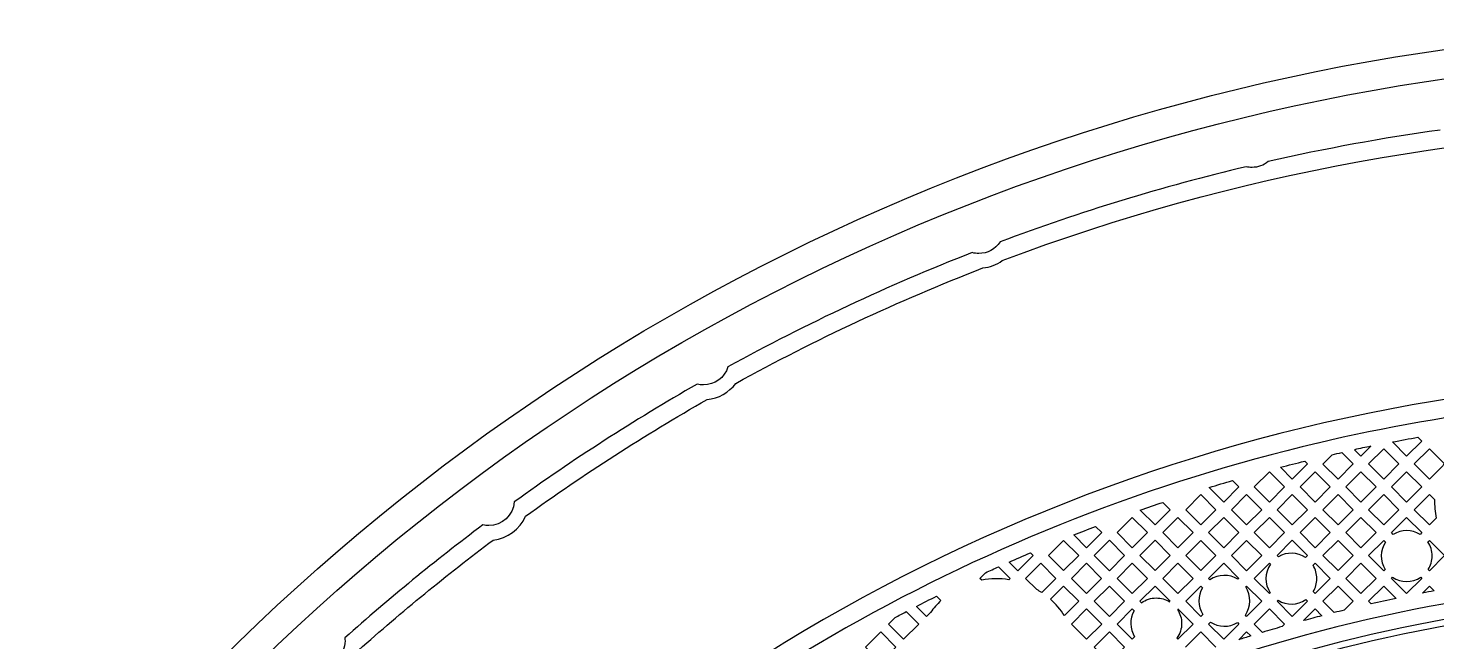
# Model space of a CAD drawing. Extents: x 1548 to 1929, y -174 to 95.
# Drawn here: x 1756.07 to 1765.92, y 50.58 to 54.87 of the extents above; entities that cross this region are included whole.
import ezdxf

# ---------------------------------------------------------------- set-up
doc = ezdxf.new("R2010")
doc.units = 0
doc.layers.add('gbr-dxf_layer0', color=7, linetype='Continuous')
doc.layers.add('gbr-outline-dxf_layer1', color=2, linetype='Continuous')

msp = doc.modelspace()

# ---------------------------------------------------------------- linework, layer by layer
at = {"layer": 'gbr-dxf_layer0', "linetype": 'Continuous'}
for points in [[(1707.0019, 46.0009), (1707.0019, 53.8662, -0.414216), (1707.7984, 54.6627), (1738.8068, 54.6627, -0.202307), (1749.4768, 50.1611, 0.202311), (1750.697, 49.6462), (1756.1969, 49.6462, 0.202315), (1757.4171, 50.1611, -0.202307), (1768.0871, 54.6627), (1789.6184, 54.6627, -0.414217), (1790.415, 53.8662), (1790.415, 50.9337)], [(1707.5079, 53.2972), (1707.5079, 53.8644, -0.377394), (1707.7751, 54.1679), (1738.6826, 54.1679, -0.202308), (1748.9983, 49.8159, 0.202304), (1750.5728, 49.1515), (1756.0727, 49.1515, 0.118898), (1757.075, 49.3933, 0.264777), (1757.3132, 49.5352, 0.049743), (1757.6472, 49.8159, -0.012228), (1758.1507, 50.3082, 0.308379), (1758.3841, 50.5205, -0.021115), (1759.3252, 51.2901, 0.268033), (1759.551, 51.456, -0.026221), (1760.8207, 52.2721, 0.214143), (1761.0209, 52.3844, -0.03315), (1762.7493, 53.1911, 0.130853), (1762.8839, 53.2426, -0.090345), (1767.9627, 54.1679), (1789.2664, 54.1679)], [(1765.9458, 54.1547, 0.021035), (1764.744, 53.9344, -0.17451), (1764.6307, 53.8936, -0.05845), (1764.5896, 53.8984, 0.03098), (1762.8692, 53.3733, -0.254803), (1762.7198, 53.2919, -0.066912), (1762.6729, 53.2982, 0.032461), (1760.966, 52.4997, -0.33044), (1760.7958, 52.3734, -0.06382), (1760.751, 52.3792, 0.026194), (1759.4718, 51.556, -0.39372), (1759.2944, 51.3907, -0.058461), (1759.2533, 51.3956, 0.021471), (1758.2881, 50.6058, -0.028786), (1758.2893, 50.5855, -0.414223), (1758.1115, 50.4077, -0.052153)], [(1787.9817, 53.2652), (1787.9817, 52.6681, -0.414254), (1787.9317, 52.618), (1787.5702, 52.618), (1787.5702, 52.5701), (1787.2416, 52.5701), (1787.2416, 52.618), (1787.2067, 52.618, 0.064068), (1786.9936, 52.5906, 0.013699), (1786.8417, 52.5464, 0.036904), (1786.8081, 52.5489, 0.080213), (1786.7361, 52.5373, 0.02431), (1786.4744, 52.4286), (1767.9627, 52.4286, 0.202298), (1758.8936, 48.602, -0.202305), (1756.0729, 47.4121), (1750.5726, 47.4121, -0.202305), (1747.7519, 48.602, 0.202298), (1738.6828, 52.4286), (1710.498, 52.4286)], [(1763.8469, 50.8623), (1763.8572, 50.852, -0.156658), (1763.9607, 50.8853, -0.140555), (1764.0549, 50.8583)], [(1765.6375, 50.8822, 0.003932), (1765.4636, 50.8444), (1765.4456, 50.8624)], [(1764.1094, 50.805, -0.14615), (1764.1385, 50.7075, -0.156657), (1764.1052, 50.604)]]:
    msp.add_lwpolyline(points, format="xyb", dxfattribs=at)
for points in [[(1765.6116, 51.9751, -0.003672), (1765.7905, 52.0082), (1765.8174, 51.9813), (1765.7114, 51.8753)], [(1765.1259, 51.8213), (1765.191, 51.8865, -0.00141), (1765.2577, 51.9015), (1765.3378, 51.8214), (1765.2318, 51.7155)], [(1765.7653, 51.8214), (1765.8712, 51.9274), (1765.9728, 51.8258, 0.00871), (1765.964, 51.8084), (1765.8711, 51.7155)], [(1764.8294, 51.7981, -0.003523), (1764.9986, 51.8409), (1765.0181, 51.8214), (1764.9121, 51.7154)], [(1764.331, 51.6571, -0.003444), (1764.4944, 51.7058), (1764.5386, 51.6616), (1764.4325, 51.5556)], [(1765.7652, 51.5018), (1765.8711, 51.6078), (1765.9066, 51.5722, 0.057189), (1765.9184, 51.443), (1765.8712, 51.3958)], [(1763.8496, 51.4993, -0.003366), (1764.0072, 51.5533), (1764.0589, 51.5017), (1763.953, 51.3958)], [(1765.6053, 51.3419), (1765.7113, 51.4479), (1765.8173, 51.3419), (1765.8052, 51.3298, 0.284501), (1765.6181, 51.3292)], [(1763.3838, 51.3254, -0.003315), (1763.5368, 51.3848), (1763.5795, 51.3421), (1763.4733, 51.2359)], [(1764.8061, 51.182), (1764.9122, 51.2881), (1765.0182, 51.1821), (1765.0044, 51.1683, 0.288766), (1764.8149, 51.1732)], [(1765.4454, 51.1821), (1765.5514, 51.288), (1765.5636, 51.2759, 0.290763), (1765.5607, 51.0853), (1765.5515, 51.076)], [(1765.8601, 51.277), (1765.8712, 51.288), (1765.9772, 51.182), (1765.8712, 51.076), (1765.863, 51.0842, 0.140402), (1765.89, 51.1783, 0.148097)], [(1762.9333, 51.1366, -0.003255), (1763.0811, 51.2008), (1763.0999, 51.182), (1762.9939, 51.076)], [(1763.0478, 51.0222), (1763.1538, 51.1281), (1763.2597, 51.0223), (1763.1603, 50.9229, 0.018032), (1763.1255, 50.9444)], [(1764.3266, 51.0222), (1764.4325, 51.1281), (1764.5384, 51.0221), (1764.5322, 51.0159, 0.299855), (1764.3366, 51.0123)], [(1764.6462, 51.0221), (1764.7522, 51.1281), (1764.7592, 51.1211, 0.306679), (1764.7578, 50.9217), (1764.7522, 50.9161)], [(1765.0573, 51.1134), (1765.0721, 51.1282), (1765.1779, 51.0223), (1765.0719, 50.9162), (1765.0586, 50.9295, 0.134942), (1765.0836, 51.0204, 0.138598)], [(1762.7282, 51.0223), (1762.7678, 51.0619, -0.002036), (1762.8588, 51.1034), (1762.94, 51.0222), (1762.9305, 51.0126, 0.084058), (1762.7405, 51.01)], [(1765.6053, 51.0222), (1765.6136, 51.0304, 0.300886), (1765.8098, 51.0297), (1765.8173, 51.0221), (1765.7113, 50.9161)], [(1763.2211, 50.8759), (1763.3136, 50.9684), (1763.4196, 50.8624), (1763.3194, 50.7621, 0.06633)], [(1764.1668, 50.8624), (1764.2728, 50.9683), (1764.2844, 50.9567, 0.282683), (1764.2869, 50.7706), (1764.2727, 50.7564)], [(1764.5838, 50.7651, 0.30267), (1764.5864, 50.9623), (1764.5923, 50.9683), (1764.6983, 50.8622), (1764.5925, 50.7564)], [(1765.1257, 50.8623), (1765.2318, 50.9684), (1765.3378, 50.8624), (1765.2757, 50.8003, 0.001633), (1765.2052, 50.7829)], [(1762.2841, 50.8267, -0.003188), (1762.4249, 50.8978), (1762.4557, 50.867, 0.048509), (1762.3827, 50.7846), (1762.3545, 50.7564)], [(1764.8061, 50.8622), (1764.8127, 50.8689, 0.296525), (1765.0065, 50.8738), (1765.018, 50.8623), (1764.912, 50.7564)], [(1762.0888, 50.7025), (1762.1353, 50.749, -0.001797), (1762.2131, 50.7899), (1762.3006, 50.7025), (1762.1947, 50.5966)], [(1763.6872, 50.7025), (1763.793, 50.8084), (1763.8061, 50.7953, 0.275454), (1763.8099, 50.6133), (1763.7931, 50.5966)], [(1764.6464, 50.7025), (1764.7522, 50.8084), (1764.8581, 50.7025), (1764.8408, 50.6851, 0.003159), (1764.7038, 50.645)], [(1764.3266, 50.7025), (1764.3405, 50.7164, 0.285486), (1764.5282, 50.7129), (1764.5386, 50.7025), (1764.4326, 50.5965)]]:
    msp.add_lwpolyline(points, format="xyb", close=True, dxfattribs=at)
for points in [[(1765.4615, 51.9452), (1765.3916, 51.8753), (1765.3461, 51.9209)], [(1764.059, 50.8624), (1763.9531, 50.9684), (1763.8469, 50.8623)], [(1765.4456, 50.8624), (1765.5515, 50.9683), (1765.6375, 50.8822)], [(1765.8222, 50.9193), (1765.8712, 50.9683), (1765.9047, 50.9348)], [(1764.1052, 50.604), (1764.1127, 50.5964), (1764.2189, 50.7026), (1764.1129, 50.8085)], [(1764.9902, 50.7268), (1765.0719, 50.8085), (1765.1193, 50.761)], [(1764.1666, 50.5426), (1764.2727, 50.6487), (1764.3785, 50.5424)], [(1764.5377, 50.5939), (1764.5925, 50.6486), (1764.6212, 50.6199)]]:
    msp.add_lwpolyline(points, dxfattribs=at)
for points in [[(1765.4455, 51.8214), (1765.5515, 51.9274), (1765.6575, 51.8214), (1765.5515, 51.7154)], [(1764.6464, 51.6616), (1764.7522, 51.7675), (1764.8582, 51.6615), (1764.7524, 51.5556)], [(1764.966, 51.6615), (1765.072, 51.7675), (1765.1779, 51.6616), (1765.0719, 51.5556)], [(1765.2857, 51.6616), (1765.3916, 51.7676), (1765.4977, 51.6616), (1765.3917, 51.5556)], [(1765.6054, 51.6616), (1765.7114, 51.7675), (1765.8173, 51.6616), (1765.7113, 51.5557)], [(1764.1667, 51.5017), (1764.2726, 51.6077), (1764.3786, 51.5017), (1764.2726, 51.3957)], [(1764.4864, 51.5017), (1764.5925, 51.6078), (1764.6985, 51.5018), (1764.5924, 51.3957)], [(1764.8062, 51.5018), (1764.9121, 51.6076), (1765.018, 51.5017), (1764.9122, 51.3958)], [(1765.1258, 51.5017), (1765.2318, 51.6077), (1765.3378, 51.5017), (1765.2318, 51.3957)], [(1765.4455, 51.5017), (1765.5515, 51.6077), (1765.6574, 51.5018), (1765.5514, 51.3958)], [(1763.6873, 51.3421), (1763.7931, 51.448), (1763.8992, 51.3419), (1763.7933, 51.2361)], [(1764.0069, 51.3419), (1764.1128, 51.4478), (1764.2188, 51.3418), (1764.1129, 51.236)], [(1764.3265, 51.3418), (1764.4325, 51.4478), (1764.5385, 51.3418), (1764.4325, 51.2358)], [(1764.6463, 51.3418), (1764.7524, 51.4479), (1764.8583, 51.342), (1764.7522, 51.2359)], [(1764.966, 51.342), (1765.0719, 51.4478), (1765.1779, 51.3418), (1765.0721, 51.236)], [(1765.2857, 51.3418), (1765.3917, 51.4478), (1765.4975, 51.3419), (1765.3916, 51.2359)], [(1763.2077, 51.182), (1763.3135, 51.2879), (1763.4194, 51.182), (1763.3136, 51.0761)], [(1763.5272, 51.182), (1763.6334, 51.2882), (1763.7394, 51.1822), (1763.6332, 51.076)], [(1763.8471, 51.1822), (1763.953, 51.2881), (1764.059, 51.1821), (1763.9531, 51.0762)], [(1764.1668, 51.1821), (1764.2726, 51.2879), (1764.3786, 51.182), (1764.2728, 51.0761)], [(1764.4864, 51.1819), (1764.5924, 51.2879), (1764.6983, 51.182), (1764.5923, 51.076)], [(1765.1259, 51.1821), (1765.2318, 51.2879), (1765.3377, 51.1821), (1765.2318, 51.0762)], [(1763.3674, 51.0223), (1763.4733, 51.1281), (1763.5793, 51.0221), (1763.4735, 50.9162)], [(1763.6871, 51.0221), (1763.7932, 51.1283), (1763.8992, 51.0223), (1763.793, 50.9162)], [(1764.007, 51.0223), (1764.1129, 51.1282), (1764.2189, 51.0222), (1764.1129, 50.9163)], [(1765.2857, 51.0223), (1765.3916, 51.1282), (1765.4976, 51.0222), (1765.3917, 50.9163)], [(1763.5273, 50.8624), (1763.6332, 50.9682), (1763.7391, 50.8623), (1763.6333, 50.7564)], [(1763.3675, 50.7025), (1763.4735, 50.8085), (1763.5794, 50.7025), (1763.4734, 50.5966)], [(1761.929, 50.5426), (1762.0349, 50.6486), (1762.1408, 50.5427), (1762.0349, 50.4367)], [(1763.5273, 50.5427), (1763.6333, 50.6487), (1763.7393, 50.5427), (1763.6333, 50.4367)]]:
    msp.add_lwpolyline(points, close=True, dxfattribs=at)
at = {"layer": 'gbr-dxf_layer0'}
for centre, radius, start, end in [((1767.963, 39.7664), 12.5346, 90.00158, 103.24164), ((1767.9634, 39.7664), 12.5348, 103.24962, 135.74773), ((1767.963, 39.7664), 12.433, 101.6071, 102.15084), ((1767.9639, 39.7664), 11.255, 90.01781, 126.00496), ((1767.9638, 39.7664), 11.3566, 100.4462, 100.86964), ((1767.9639, 39.7664), 11.1472, 90.00368, 126.00652), ((1767.9639, 39.7664), 11.1022, 90.00925, 126.00957), ((1767.9639, 39.7664), 11.3566, 104.50586, 105.17991), ((1767.964, 39.7664), 10.9379, 90.00395, 126.01068), ((1767.964, 39.7664), 10.8929, 90.01397, 126.00792), ((1767.964, 39.7664), 11.3566, 107.11879, 107.55973)]:
    msp.add_arc(centre, radius, start, end, dxfattribs=at)
at = {"layer": 'gbr-outline-dxf_layer1', "linetype": 'Continuous'}
msp.add_lwpolyline([(1706.7985, 42.2663), (1706.7985, 53.8662, -0.414215), (1707.7985, 54.8662), (1738.8065, 54.8662, -0.202312), (1749.6226, 50.3031, 0.202309), (1750.697, 49.8497), (1756.1969, 49.8497, 0.202214), (1757.2709, 50.3027, -0.202322), (1768.0874, 54.8662), (1789.6185, 54.8662, -0.414215), (1790.6185, 53.8662), (1790.6185, 42.2663, -0.414215), (1789.6185, 41.2663), (1768.5019, 41.2663, 0.196009), (1766.7542, 40.5536, -0.196007), (1756.1969, 36.2498), (1750.697, 36.2498, -0.196007), (1740.1398, 40.5536, 0.196013), (1738.392, 41.2663), (1707.7985, 41.2663, -0.414215)], format="xyb", close=True, dxfattribs=at)

doc.saveas('drawing.dxf')
